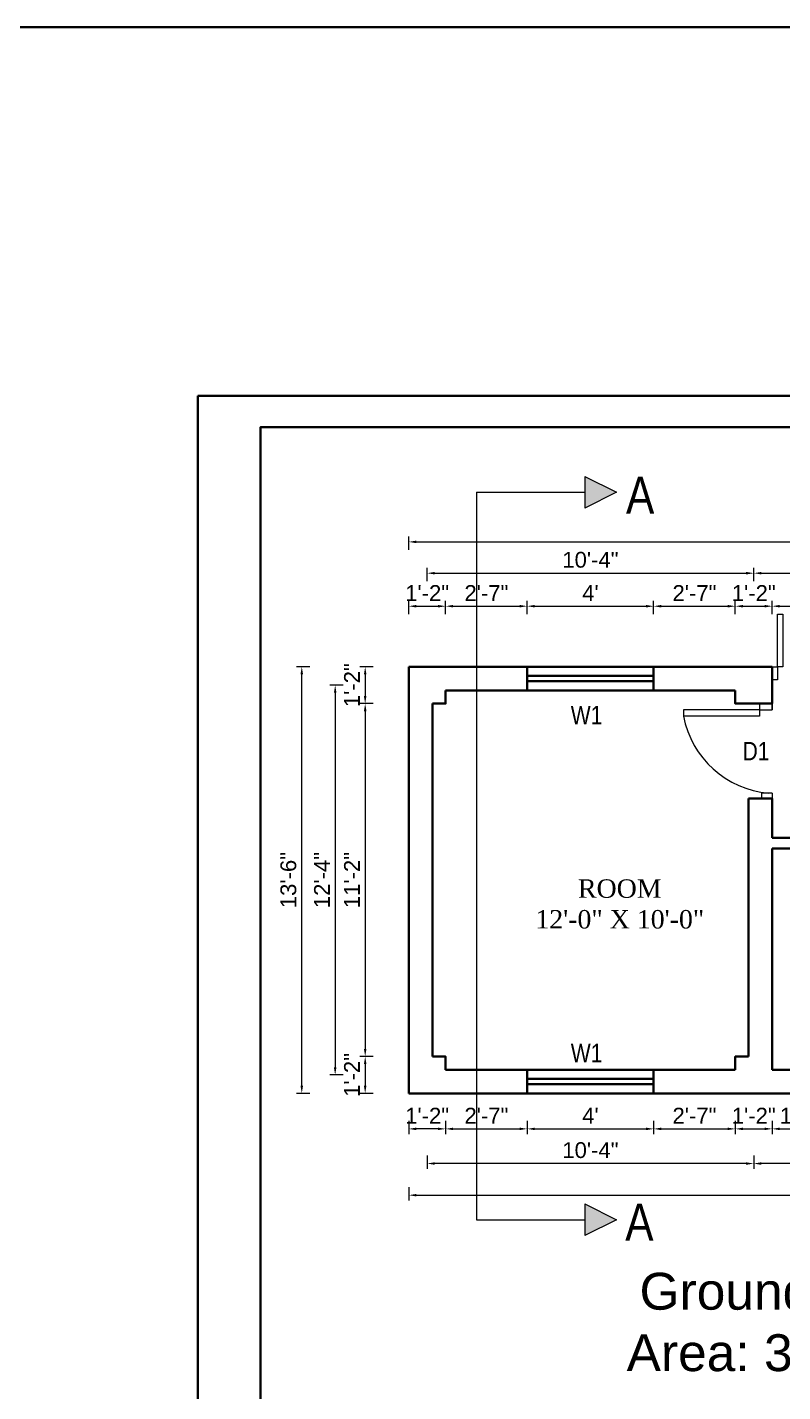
# Model space of a CAD drawing. Header units: inches. Extents: x 352533 to 378079, y -36324 to -23949.
# Drawn here: x 355364 to 355650, y -31657 to -31139 of the extents above; entities that cross this region are included whole.
import ezdxf

# ---------------------------------------------------------------- set-up
doc = ezdxf.new("R2010")
doc.units = ezdxf.units.IN
doc.header["$LTSCALE"] = 2
doc.header["$MEASUREMENT"] = 0
doc.header["$PDMODE"] = 34
doc.layers.get('0').update_dxf_attribs({"linetype": 'CONTINUOUS'})
doc.layers.get('DEFPOINTS').update_dxf_attribs({"color": 141, "linetype": 'CONTINUOUS'})
for name, color, linetype, lineweight in [('dimension', 160, 'CONTINUOUS', 15), ('door', 20, 'CONTINUOUS', 35), ('steps', 253, 'CONTINUOUS', 20), ('truss', 1, 'CONTINUOUS', 25)]:
    doc.layers.add(name, color=color, linetype=linetype, lineweight=lineweight)
doc.layers.add('Normal Wall', color=7, linetype='CONTINUOUS', lineweight=35, true_color=0xffaf89)
doc.styles.add('Lettring Text', font='arial.ttf')
doc.styles.get("Standard").update_dxf_attribs({"font": 'ARIALN.TTF'})
doc.dimstyles.new('Copy of Standard', dxfattribs={"dimtxt": 6, "dimasz": 2.875, "dimexe": 2, "dimexo": 4, "dimgap": 2, "dimtad": 1, "dimdec": 0, "dimrnd": 1, "dimzin": 0, "dimdsep": 46, "dimlunit": 4, "dimtxsty": 'Lettring Text', "dimcen": 0.1, "dimclrd": 7, "dimclre": 7, "dimclrt": 7, "dimazin": 0, "dimtfac": 0.645, "dimtdec": 0, "dimtmove": 1, "dimatfit": 0, "dimfxl": 3, "dimfxlon": 1, "dimtfillclr": 256, "dimtolj": 1, "dimtzin": 0, "dimlwd": -1, "dimlwe": -1, "dimarcsym": 2})

# ---------------------------------------------------------------- blocks, each defined once
blk = doc.blocks.new('*D720')
at = {"layer": 'DEFPOINTS', "color": 0, "ltscale": 0.5, "transparency": 16777216}
for p in [(355508.38, -31381.64), (355491.86, -31395.64), (355517.38, -31395.64)]:
    blk.add_point(p, dxfattribs=at)
at = {"layer": 'steps', "color": 7, "ltscale": 0.5, "transparency": 16777216}
for p, q in [((355494.86, -31381.64), (355489.86, -31381.64)), ((355491.86, -31384.51), (355491.86, -31392.76)), ((355494.86, -31395.64), (355489.86, -31395.64))]:
    blk.add_line(p, q, dxfattribs=at)
for points in [[(355491.38, -31384.51), (355492.34, -31384.51), (355491.86, -31381.64)], [(355491.38, -31392.76), (355492.34, -31392.76), (355491.86, -31395.64)]]:
    blk.add_solid(points, dxfattribs=at)
at = {"layer": 'steps', "color": 7, "ltscale": 0.5, "transparency": 16777216, "insert": (355486.84, -31388.64), "char_height": 6, "attachment_point": 5, "rotation": 90, "style": 'Lettring Text'}
blk.add_mtext('\\A1;1\'-2"', dxfattribs=at)
blk = doc.blocks.new('*D721')
at = {"layer": 'DEFPOINTS', "color": 0, "ltscale": 0.5, "transparency": 16777216}
for p in [(355517.38, -31395.64), (355491.86, -31529.64), (355517.38, -31529.64)]:
    blk.add_point(p, dxfattribs=at)
at = {"layer": 'steps', "color": 7, "ltscale": 0.5, "transparency": 16777216}
for p, q in [((355494.86, -31395.64), (355489.86, -31395.64)), ((355491.86, -31398.51), (355491.86, -31526.76)), ((355494.86, -31529.64), (355489.86, -31529.64))]:
    blk.add_line(p, q, dxfattribs=at)
for points in [[(355491.38, -31398.51), (355492.34, -31398.51), (355491.86, -31395.64)], [(355491.38, -31526.76), (355492.34, -31526.76), (355491.86, -31529.64)]]:
    blk.add_solid(points, dxfattribs=at)
at = {"layer": 'steps', "color": 7, "ltscale": 0.5, "transparency": 16777216, "insert": (355486.84, -31462.64), "char_height": 6, "attachment_point": 5, "rotation": 90, "style": 'Lettring Text'}
blk.add_mtext('\\A1;11\'-2"', dxfattribs=at)
blk = doc.blocks.new('*D722')
at = {"layer": 'DEFPOINTS', "color": 0, "ltscale": 0.5, "transparency": 16777216}
for p in [(355517.38, -31529.64), (355491.86, -31543.64), (355517.38, -31543.64)]:
    blk.add_point(p, dxfattribs=at)
at = {"layer": 'steps', "color": 7, "ltscale": 0.5, "transparency": 16777216}
for p, q in [((355494.86, -31529.64), (355489.86, -31529.64)), ((355491.86, -31532.51), (355491.86, -31540.76)), ((355494.86, -31543.64), (355489.86, -31543.64))]:
    blk.add_line(p, q, dxfattribs=at)
for points in [[(355491.38, -31532.51), (355492.34, -31532.51), (355491.86, -31529.64)], [(355491.38, -31540.76), (355492.34, -31540.76), (355491.86, -31543.64)]]:
    blk.add_solid(points, dxfattribs=at)
at = {"layer": 'steps', "color": 7, "ltscale": 0.5, "transparency": 16777216, "insert": (355486.84, -31536.64), "char_height": 6, "attachment_point": 5, "rotation": 90, "style": 'Lettring Text'}
blk.add_mtext('\\A1;1\'-2"', dxfattribs=at)
blk = doc.blocks.new('*D723')
at = {"layer": 'DEFPOINTS', "color": 0, "ltscale": 0.5, "transparency": 16777216}
for p in [(355517.38, -31388.64), (355480.47, -31536.64), (355517.38, -31536.64)]:
    blk.add_point(p, dxfattribs=at)
at = {"layer": 'steps', "color": 7, "ltscale": 0.5, "transparency": 16777216}
for p, q in [((355483.47, -31388.64), (355478.47, -31388.64)), ((355480.47, -31391.51), (355480.47, -31533.76)), ((355483.47, -31536.64), (355478.47, -31536.64))]:
    blk.add_line(p, q, dxfattribs=at)
for points in [[(355479.99, -31391.51), (355480.95, -31391.51), (355480.47, -31388.64)], [(355479.99, -31533.76), (355480.95, -31533.76), (355480.47, -31536.64)]]:
    blk.add_solid(points, dxfattribs=at)
at = {"layer": 'steps', "color": 7, "ltscale": 0.5, "transparency": 16777216, "insert": (355475.45, -31462.64), "char_height": 6, "attachment_point": 5, "rotation": 90, "style": 'Lettring Text'}
blk.add_mtext('\\A1;12\'-4"', dxfattribs=at)
blk = doc.blocks.new('*D724')
at = {"layer": 'DEFPOINTS', "color": 0, "ltscale": 0.5, "transparency": 16777216}
for p in [(355467.79, -31381.64), (355508.38, -31381.64), (355508.38, -31543.64)]:
    blk.add_point(p, dxfattribs=at)
at = {"layer": 'steps', "color": 7, "ltscale": 0.5, "transparency": 16777216}
for p, q in [((355470.79, -31381.64), (355465.79, -31381.64)), ((355467.79, -31540.76), (355467.79, -31384.51)), ((355470.79, -31543.64), (355465.79, -31543.64))]:
    blk.add_line(p, q, dxfattribs=at)
for points in [[(355467.31, -31384.51), (355468.27, -31384.51), (355467.79, -31381.64)], [(355467.31, -31540.76), (355468.27, -31540.76), (355467.79, -31543.64)]]:
    blk.add_solid(points, dxfattribs=at)
at = {"layer": 'steps', "color": 7, "ltscale": 0.5, "transparency": 16777216, "insert": (355462.72, -31462.64), "char_height": 6, "attachment_point": 5, "rotation": 90, "style": 'Lettring Text'}
blk.add_mtext('\\A1;13\'-6"', dxfattribs=at)
blk = doc.blocks.new('*D725')
at = {"layer": 'DEFPOINTS', "color": 0, "ltscale": 0.5, "transparency": 16777216}
for p in [(355522.38, -31358.65), (355508.38, -31381.64), (355522.38, -31390.64)]:
    blk.add_point(p, dxfattribs=at)
at = {"layer": 'steps', "color": 7, "ltscale": 0.5, "transparency": 16777216}
for p, q in [((355508.38, -31361.65), (355508.38, -31356.65)), ((355511.25, -31358.65), (355519.5, -31358.65)), ((355522.38, -31361.65), (355522.38, -31356.65))]:
    blk.add_line(p, q, dxfattribs=at)
for points in [[(355511.25, -31358.17), (355511.25, -31359.13), (355508.38, -31358.65)], [(355519.5, -31358.17), (355519.5, -31359.13), (355522.38, -31358.65)]]:
    blk.add_solid(points, dxfattribs=at)
at = {"layer": 'steps', "color": 7, "ltscale": 0.5, "transparency": 16777216, "insert": (355515.38, -31353.64), "char_height": 6, "attachment_point": 5, "style": 'Lettring Text'}
blk.add_mtext('\\A1;1\'-2"', dxfattribs=at)
blk = doc.blocks.new('*D710')
at = {"layer": 'DEFPOINTS', "color": 0, "ltscale": 0.5, "transparency": 16777216}
for p in [(355553.38, -31358.65), (355553.38, -31381.64), (355522.38, -31390.64)]:
    blk.add_point(p, dxfattribs=at)
at = {"layer": 'steps', "color": 7, "ltscale": 0.5, "transparency": 16777216}
for p, q in [((355522.38, -31361.65), (355522.38, -31356.65)), ((355525.25, -31358.65), (355550.5, -31358.65)), ((355553.38, -31361.65), (355553.38, -31356.65))]:
    blk.add_line(p, q, dxfattribs=at)
for points in [[(355525.25, -31358.17), (355525.25, -31359.13), (355522.38, -31358.65)], [(355550.5, -31358.17), (355550.5, -31359.13), (355553.38, -31358.65)]]:
    blk.add_solid(points, dxfattribs=at)
at = {"layer": 'steps', "color": 7, "ltscale": 0.5, "transparency": 16777216, "insert": (355537.88, -31353.64), "char_height": 6, "attachment_point": 5, "style": 'Lettring Text'}
blk.add_mtext('\\A1;2\'-7"', dxfattribs=at)
blk = doc.blocks.new('*D711')
at = {"layer": 'DEFPOINTS', "color": 0, "ltscale": 0.5, "transparency": 16777216}
for p in [(355601.38, -31358.65), (355553.38, -31381.64), (355601.38, -31381.64)]:
    blk.add_point(p, dxfattribs=at)
at = {"layer": 'steps', "color": 7, "ltscale": 0.5, "transparency": 16777216}
for p, q in [((355553.38, -31361.65), (355553.38, -31356.65)), ((355556.25, -31358.65), (355598.5, -31358.65)), ((355601.38, -31361.65), (355601.38, -31356.65))]:
    blk.add_line(p, q, dxfattribs=at)
for points in [[(355556.25, -31358.17), (355556.25, -31359.13), (355553.38, -31358.65)], [(355598.5, -31358.17), (355598.5, -31359.13), (355601.38, -31358.65)]]:
    blk.add_solid(points, dxfattribs=at)
at = {"layer": 'steps', "color": 7, "ltscale": 0.5, "transparency": 16777216, "insert": (355577.38, -31353.65), "char_height": 6, "attachment_point": 5, "style": 'Lettring Text'}
blk.add_mtext("\\A1;4'", dxfattribs=at)
blk = doc.blocks.new('*D712')
at = {"layer": 'DEFPOINTS', "color": 0, "ltscale": 0.5, "transparency": 16777216}
for p in [(355632.38, -31358.65), (355601.38, -31381.64), (355632.38, -31390.64)]:
    blk.add_point(p, dxfattribs=at)
at = {"layer": 'steps', "color": 7, "ltscale": 0.5, "transparency": 16777216}
for p, q in [((355601.38, -31361.65), (355601.38, -31356.65)), ((355604.25, -31358.65), (355629.5, -31358.65)), ((355632.38, -31361.65), (355632.38, -31356.65))]:
    blk.add_line(p, q, dxfattribs=at)
for points in [[(355604.25, -31358.17), (355604.25, -31359.13), (355601.38, -31358.65)], [(355629.5, -31358.17), (355629.5, -31359.13), (355632.38, -31358.65)]]:
    blk.add_solid(points, dxfattribs=at)
at = {"layer": 'steps', "color": 7, "ltscale": 0.5, "transparency": 16777216, "insert": (355616.88, -31353.64), "char_height": 6, "attachment_point": 5, "style": 'Lettring Text'}
blk.add_mtext('\\A1;2\'-7"', dxfattribs=at)
blk = doc.blocks.new('*D713')
at = {"layer": 'DEFPOINTS', "color": 0, "ltscale": 0.5, "transparency": 16777216}
for p in [(355694.38, -31358.65), (355646.38, -31381.64), (355694.38, -31381.64)]:
    blk.add_point(p, dxfattribs=at)
at = {"layer": 'steps', "color": 7, "ltscale": 0.5, "transparency": 16777216}
for p, q in [((355646.38, -31361.65), (355646.38, -31356.65)), ((355649.25, -31358.65), (355691.5, -31358.65)), ((355694.38, -31361.65), (355694.38, -31356.65))]:
    blk.add_line(p, q, dxfattribs=at)
for points in [[(355649.25, -31358.17), (355649.25, -31359.13), (355646.38, -31358.65)], [(355691.5, -31358.17), (355691.5, -31359.13), (355694.38, -31358.65)]]:
    blk.add_solid(points, dxfattribs=at)
at = {"layer": 'steps', "color": 7, "ltscale": 0.5, "transparency": 16777216, "insert": (355670.38, -31353.65), "char_height": 6, "attachment_point": 5, "style": 'Lettring Text'}
blk.add_mtext("\\A1;4'", dxfattribs=at)
blk = doc.blocks.new('*D719')
at = {"layer": 'DEFPOINTS', "color": 0, "ltscale": 0.5, "transparency": 16777216}
for p in [(355646.38, -31358.65), (355646.38, -31381.64), (355632.38, -31390.64)]:
    blk.add_point(p, dxfattribs=at)
at = {"layer": 'steps', "color": 7, "ltscale": 0.5, "transparency": 16777216}
for p, q in [((355632.38, -31361.65), (355632.38, -31356.65)), ((355635.25, -31358.65), (355643.5, -31358.65)), ((355646.38, -31361.65), (355646.38, -31356.65))]:
    blk.add_line(p, q, dxfattribs=at)
for points in [[(355635.25, -31358.17), (355635.25, -31359.13), (355632.38, -31358.65)], [(355643.5, -31358.17), (355643.5, -31359.13), (355646.38, -31358.65)]]:
    blk.add_solid(points, dxfattribs=at)
at = {"layer": 'steps', "color": 7, "ltscale": 0.5, "transparency": 16777216, "insert": (355639.38, -31353.64), "char_height": 6, "attachment_point": 5, "style": 'Lettring Text'}
blk.add_mtext('\\A1;1\'-2"', dxfattribs=at)
blk = doc.blocks.new('*D734')
at = {"layer": 'DEFPOINTS', "color": 0, "ltscale": 0.5, "transparency": 16777216}
for p in [(355639.38, -31346.11), (355515.38, -31390.64), (355639.38, -31395.64)]:
    blk.add_point(p, dxfattribs=at)
at = {"layer": 'steps', "color": 7, "ltscale": 0.5, "transparency": 16777216}
for p, q in [((355515.38, -31349.11), (355515.38, -31344.11)), ((355639.38, -31349.11), (355639.38, -31344.11)), ((355518.25, -31346.11), (355636.5, -31346.11))]:
    blk.add_line(p, q, dxfattribs=at)
for points in [[(355518.25, -31345.63), (355518.25, -31346.59), (355515.38, -31346.11)], [(355636.5, -31345.63), (355636.5, -31346.59), (355639.38, -31346.11)]]:
    blk.add_solid(points, dxfattribs=at)
at = {"layer": 'steps', "color": 7, "ltscale": 0.5, "transparency": 16777216, "insert": (355577.38, -31341.05), "char_height": 6, "attachment_point": 5, "style": 'Lettring Text'}
blk.add_mtext('\\A1;10\'-4"', dxfattribs=at)
blk = doc.blocks.new('*D735')
at = {"layer": 'DEFPOINTS', "color": 0, "ltscale": 0.5, "transparency": 16777216}
for p in [(355832.38, -31334.22), (355508.38, -31381.64), (355832.38, -31381.64)]:
    blk.add_point(p, dxfattribs=at)
at = {"layer": 'steps', "color": 7, "ltscale": 0.5, "transparency": 16777216}
for p, q in [((355508.38, -31337.22), (355508.38, -31332.22)), ((355511.25, -31334.22), (355829.5, -31334.22)), ((355832.38, -31337.22), (355832.38, -31332.22))]:
    blk.add_line(p, q, dxfattribs=at)
for points in [[(355511.25, -31333.74), (355511.25, -31334.7), (355508.38, -31334.22)], [(355829.5, -31333.74), (355829.5, -31334.7), (355832.38, -31334.22)]]:
    blk.add_solid(points, dxfattribs=at)
at = {"layer": 'steps', "color": 7, "ltscale": 0.5, "transparency": 16777216, "insert": (355670.38, -31329.21), "char_height": 6, "attachment_point": 5, "style": 'Lettring Text'}
blk.add_mtext("\\A1;27'", dxfattribs=at)
blk = doc.blocks.new('*D736')
at = {"layer": 'DEFPOINTS', "color": 0, "ltscale": 0.5, "transparency": 16777216}
for p in [(355701.38, -31346.11), (355639.38, -31395.64), (355701.38, -31395.64)]:
    blk.add_point(p, dxfattribs=at)
at = {"layer": 'steps', "color": 7, "ltscale": 0.5, "transparency": 16777216}
for p, q in [((355639.38, -31349.11), (355639.38, -31344.11)), ((355701.38, -31349.11), (355701.38, -31344.11)), ((355642.25, -31346.11), (355698.5, -31346.11))]:
    blk.add_line(p, q, dxfattribs=at)
for points in [[(355642.25, -31345.63), (355642.25, -31346.59), (355639.38, -31346.11)], [(355698.5, -31345.63), (355698.5, -31346.59), (355701.38, -31346.11)]]:
    blk.add_solid(points, dxfattribs=at)
at = {"layer": 'steps', "color": 7, "ltscale": 0.5, "transparency": 16777216, "insert": (355670.38, -31341.05), "char_height": 6, "attachment_point": 5, "style": 'Lettring Text'}
blk.add_mtext('\\A1;5\'-2"', dxfattribs=at)
blk = doc.blocks.new('*D738')
at = {"layer": 'DEFPOINTS', "color": 0, "ltscale": 0.5, "transparency": 16777216}
for p in [(355508.38, -31529.64), (355522.38, -31529.64), (355508.38, -31557.12)]:
    blk.add_point(p, dxfattribs=at)
at = {"layer": 'steps', "color": 7, "ltscale": 0.5, "transparency": 16777216}
for p, q in [((355508.38, -31554.12), (355508.38, -31559.12)), ((355519.5, -31557.12), (355511.25, -31557.12)), ((355522.38, -31554.12), (355522.38, -31559.12))]:
    blk.add_line(p, q, dxfattribs=at)
for points in [[(355511.25, -31556.64), (355511.25, -31557.59), (355508.38, -31557.12)], [(355519.5, -31556.64), (355519.5, -31557.59), (355522.38, -31557.12)]]:
    blk.add_solid(points, dxfattribs=at)
at = {"layer": 'steps', "color": 7, "ltscale": 0.5, "transparency": 16777216, "insert": (355515.38, -31552.1), "char_height": 6, "attachment_point": 5, "style": 'Lettring Text'}
blk.add_mtext('\\A1;1\'-2"', dxfattribs=at)
blk = doc.blocks.new('*D739')
at = {"layer": 'DEFPOINTS', "color": 0, "ltscale": 0.5, "transparency": 16777216}
for p in [(355522.38, -31529.64), (355553.38, -31543.64), (355553.38, -31557.12)]:
    blk.add_point(p, dxfattribs=at)
at = {"layer": 'steps', "color": 7, "ltscale": 0.5, "transparency": 16777216}
for p, q in [((355522.38, -31554.12), (355522.38, -31559.12)), ((355525.25, -31557.12), (355550.5, -31557.12)), ((355553.38, -31554.12), (355553.38, -31559.12))]:
    blk.add_line(p, q, dxfattribs=at)
for points in [[(355525.25, -31556.64), (355525.25, -31557.59), (355522.38, -31557.12)], [(355550.5, -31556.64), (355550.5, -31557.59), (355553.38, -31557.12)]]:
    blk.add_solid(points, dxfattribs=at)
at = {"layer": 'steps', "color": 7, "ltscale": 0.5, "transparency": 16777216, "insert": (355537.88, -31552.1), "char_height": 6, "attachment_point": 5, "style": 'Lettring Text'}
blk.add_mtext('\\A1;2\'-7"', dxfattribs=at)
blk = doc.blocks.new('*D740')
at = {"layer": 'DEFPOINTS', "color": 0, "ltscale": 0.5, "transparency": 16777216}
for p in [(355553.38, -31543.64), (355601.38, -31543.64), (355601.38, -31557.12)]:
    blk.add_point(p, dxfattribs=at)
at = {"layer": 'steps', "color": 7, "ltscale": 0.5, "transparency": 16777216}
for p, q in [((355553.38, -31554.12), (355553.38, -31559.12)), ((355556.25, -31557.12), (355598.5, -31557.12)), ((355601.38, -31554.12), (355601.38, -31559.12))]:
    blk.add_line(p, q, dxfattribs=at)
for points in [[(355556.25, -31556.64), (355556.25, -31557.59), (355553.38, -31557.12)], [(355598.5, -31556.64), (355598.5, -31557.59), (355601.38, -31557.12)]]:
    blk.add_solid(points, dxfattribs=at)
at = {"layer": 'steps', "color": 7, "ltscale": 0.5, "transparency": 16777216, "insert": (355577.38, -31552.12), "char_height": 6, "attachment_point": 5, "style": 'Lettring Text'}
blk.add_mtext("\\A1;4'", dxfattribs=at)
blk = doc.blocks.new('*D741')
at = {"layer": 'DEFPOINTS', "color": 0, "ltscale": 0.5, "transparency": 16777216}
for p in [(355632.38, -31534.64), (355601.38, -31543.64), (355632.38, -31557.12)]:
    blk.add_point(p, dxfattribs=at)
at = {"layer": 'steps', "color": 7, "ltscale": 0.5, "transparency": 16777216}
for p, q in [((355601.38, -31554.12), (355601.38, -31559.12)), ((355604.25, -31557.12), (355629.5, -31557.12)), ((355632.38, -31554.12), (355632.38, -31559.12))]:
    blk.add_line(p, q, dxfattribs=at)
for points in [[(355604.25, -31556.64), (355604.25, -31557.59), (355601.38, -31557.12)], [(355629.5, -31556.64), (355629.5, -31557.59), (355632.38, -31557.12)]]:
    blk.add_solid(points, dxfattribs=at)
at = {"layer": 'steps', "color": 7, "ltscale": 0.5, "transparency": 16777216, "insert": (355616.88, -31552.1), "char_height": 6, "attachment_point": 5, "style": 'Lettring Text'}
blk.add_mtext('\\A1;2\'-7"', dxfattribs=at)
blk = doc.blocks.new('*D742')
at = {"layer": 'DEFPOINTS', "color": 0, "ltscale": 0.5, "transparency": 16777216}
for p in [(355632.38, -31534.64), (355646.38, -31534.64), (355646.38, -31557.12)]:
    blk.add_point(p, dxfattribs=at)
at = {"layer": 'steps', "color": 7, "ltscale": 0.5, "transparency": 16777216}
for p, q in [((355632.38, -31554.12), (355632.38, -31559.12)), ((355635.25, -31557.12), (355643.5, -31557.12)), ((355646.38, -31554.12), (355646.38, -31559.12))]:
    blk.add_line(p, q, dxfattribs=at)
for points in [[(355635.25, -31556.64), (355635.25, -31557.59), (355632.38, -31557.12)], [(355643.5, -31556.64), (355643.5, -31557.59), (355646.38, -31557.12)]]:
    blk.add_solid(points, dxfattribs=at)
at = {"layer": 'steps', "color": 7, "ltscale": 0.5, "transparency": 16777216, "insert": (355639.38, -31552.1), "char_height": 6, "attachment_point": 5, "style": 'Lettring Text'}
blk.add_mtext('\\A1;1\'-2"', dxfattribs=at)
blk = doc.blocks.new('*D743')
at = {"layer": 'DEFPOINTS', "color": 0, "ltscale": 0.5, "transparency": 16777216}
for p in [(355646.38, -31534.64), (355658.38, -31534.64), (355658.38, -31557.12)]:
    blk.add_point(p, dxfattribs=at)
at = {"layer": 'steps', "color": 7, "ltscale": 0.5, "transparency": 16777216}
for p, q in [((355646.38, -31554.12), (355646.38, -31559.12)), ((355649.25, -31557.12), (355655.5, -31557.12)), ((355658.38, -31554.12), (355658.38, -31559.12))]:
    blk.add_line(p, q, dxfattribs=at)
for points in [[(355649.25, -31556.64), (355649.25, -31557.59), (355646.38, -31557.12)], [(355655.5, -31556.64), (355655.5, -31557.59), (355658.38, -31557.12)]]:
    blk.add_solid(points, dxfattribs=at)
at = {"layer": 'steps', "color": 7, "ltscale": 0.5, "transparency": 16777216, "insert": (355652.38, -31552.1), "char_height": 6, "attachment_point": 5, "style": 'Lettring Text'}
blk.add_mtext("\\A1;1'", dxfattribs=at)
blk = doc.blocks.new('*D731')
at = {"layer": 'DEFPOINTS', "color": 0, "ltscale": 0.5, "transparency": 16777216}
for p in [(355639.38, -31395.64), (355701.38, -31395.64), (355639.38, -31570.28)]:
    blk.add_point(p, dxfattribs=at)
at = {"layer": 'steps', "color": 7, "ltscale": 0.5, "transparency": 16777216}
for p, q in [((355639.38, -31567.28), (355639.38, -31572.28)), ((355701.38, -31567.28), (355701.38, -31572.28)), ((355698.5, -31570.28), (355642.25, -31570.28))]:
    blk.add_line(p, q, dxfattribs=at)
for points in [[(355642.25, -31569.8), (355642.25, -31570.76), (355639.38, -31570.28)], [(355698.5, -31569.8), (355698.5, -31570.76), (355701.38, -31570.28)]]:
    blk.add_solid(points, dxfattribs=at)
at = {"layer": 'steps', "color": 7, "ltscale": 0.5, "transparency": 16777216, "insert": (355670.38, -31565.22), "char_height": 6, "attachment_point": 5, "style": 'Lettring Text'}
blk.add_mtext('\\A1;5\'-2"', dxfattribs=at)
blk = doc.blocks.new('*D732')
at = {"layer": 'DEFPOINTS', "color": 0, "ltscale": 0.5, "transparency": 16777216}
for p in [(355639.38, -31395.64), (355515.38, -31534.64), (355515.38, -31570.28)]:
    blk.add_point(p, dxfattribs=at)
at = {"layer": 'steps', "color": 7, "ltscale": 0.5, "transparency": 16777216}
for p, q in [((355515.38, -31567.28), (355515.38, -31572.28)), ((355639.38, -31567.28), (355639.38, -31572.28)), ((355636.5, -31570.28), (355518.25, -31570.28))]:
    blk.add_line(p, q, dxfattribs=at)
for points in [[(355518.25, -31569.8), (355518.25, -31570.76), (355515.38, -31570.28)], [(355636.5, -31569.8), (355636.5, -31570.76), (355639.38, -31570.28)]]:
    blk.add_solid(points, dxfattribs=at)
at = {"layer": 'steps', "color": 7, "ltscale": 0.5, "transparency": 16777216, "insert": (355577.38, -31565.22), "char_height": 6, "attachment_point": 5, "style": 'Lettring Text'}
blk.add_mtext('\\A1;10\'-4"', dxfattribs=at)
blk = doc.blocks.new('*D733')
at = {"layer": 'DEFPOINTS', "color": 0, "ltscale": 0.5, "transparency": 16777216}
for p in [(355508.38, -31543.64), (355832.38, -31543.64), (355832.38, -31582.3)]:
    blk.add_point(p, dxfattribs=at)
at = {"layer": 'steps', "color": 7, "ltscale": 0.5, "transparency": 16777216}
for p, q in [((355508.38, -31579.3), (355508.38, -31584.3)), ((355511.25, -31582.3), (355829.5, -31582.3)), ((355832.38, -31579.3), (355832.38, -31584.3))]:
    blk.add_line(p, q, dxfattribs=at)
for points in [[(355511.25, -31581.82), (355511.25, -31582.78), (355508.38, -31582.3)], [(355829.5, -31581.82), (355829.5, -31582.78), (355832.38, -31582.3)]]:
    blk.add_solid(points, dxfattribs=at)
at = {"layer": 'steps', "color": 7, "ltscale": 0.5, "transparency": 16777216, "insert": (355670.38, -31577.29), "char_height": 6, "attachment_point": 5, "style": 'Lettring Text'}
blk.add_mtext("\\A1;27'", dxfattribs=at)

msp = doc.modelspace()

# ---------------------------------------------------------------- hatches: boundary and pattern name
at = {"linetype": 'ByBlock', "lineweight": 5}
for points in [[(355587.29, -31315.37), (355575.29, -31309.37), (355575.29, -31321.37)], [(355587.29, -31591.64), (355575.29, -31585.64), (355575.29, -31597.64)]]:
    msp.add_hatch(color=7, dxfattribs=at).paths.add_polyline_path(points)

# ---------------------------------------------------------------- linework, layer by layer
at = {"color": 7, "linetype": 'ByBlock', "lineweight": 5}
for p, q in [((355575.29, -31309.37), (355575.29, -31321.37)), ((355575.29, -31309.37), (355587.29, -31315.37)), ((355534.13, -31315.37), (355534.13, -31591.64)), ((355534.13, -31315.37), (355575.29, -31315.37)), ((355587.29, -31315.37), (355575.29, -31321.37)), ((355575.29, -31585.64), (355575.29, -31597.64)), ((355575.29, -31585.64), (355587.29, -31591.64)), ((355534.13, -31591.64), (355575.29, -31591.64)), ((355587.29, -31591.64), (355575.29, -31597.64))]:
    msp.add_line(p, q, dxfattribs=at)
at = {"layer": 'dimension', "ltscale": 7}
for p, q in [((355641.58, -31395.64), (355641.58, -31398.04)), ((355646.38, -31395.64), (355641.58, -31395.64)), ((355646.38, -31398.04), (355646.38, -31395.64)), ((355641.58, -31398.04), (355612.7, -31398.04)), ((355612.7, -31398.04), (355612.7, -31400.44)), ((355641.58, -31400.44), (355612.7, -31400.44)), ((355641.58, -31398.04), (355646.38, -31398.04)), ((355641.58, -31398.04), (355641.58, -31400.44)), ((355646.38, -31429.64), (355642.38, -31429.64)), ((355642.38, -31429.64), (355642.38, -31431.64)), ((355646.38, -31429.64), (355646.38, -31431.64))]:
    msp.add_line(p, q, dxfattribs=at)
msp.add_arc((355648.27, -31393.54), 36.23, 190.9657, 264.9754, dxfattribs=at)
at = {"layer": 'door', "ltscale": 0.5}
for p, q in [((355508.38, -31543.64), (355508.38, -31381.64)), ((355508.38, -31381.64), (355646.38, -31381.64)), ((355553.38, -31381.64), (355553.38, -31390.64)), ((355601.38, -31385.14), (355553.38, -31385.14)), ((355601.38, -31381.64), (355601.38, -31390.64)), ((355646.38, -31395.64), (355646.38, -31381.64)), ((355522.38, -31390.64), (355632.38, -31390.64)), ((355601.38, -31387.14), (355553.38, -31387.14)), ((355517.38, -31529.64), (355517.38, -31395.64)), ((355632.38, -31395.64), (355646.38, -31395.64)), ((355637.38, -31529.64), (355637.38, -31431.64)), ((355646.38, -31431.64), (355637.38, -31431.64)), ((355646.38, -31446.64), (355646.38, -31431.64)), ((355646.38, -31446.64), (355664.38, -31446.64)), ((355646.38, -31534.64), (355646.38, -31450.64)), ((355646.38, -31450.64), (355664.38, -31450.64)), ((355522.38, -31534.64), (355632.38, -31534.64)), ((355553.38, -31534.64), (355553.38, -31543.64)), ((355601.38, -31534.64), (355601.38, -31543.64)), ((355646.38, -31534.64), (355694.38, -31534.64)), ((355601.38, -31538.14), (355553.38, -31538.14)), ((355601.38, -31540.14), (355553.38, -31540.14)), ((355508.38, -31543.64), (355832.38, -31543.64))]:
    msp.add_line(p, q, dxfattribs=at)
at = {"layer": 'door', "color": 3, "ltscale": 0.5}
msp.add_lwpolyline([(353912.38, -31138.82), (357997.15, -31138.82), (357997.15, -32276.53), (353912.38, -32276.53)], close=True, dxfattribs=at)
at = {"layer": 'door', "ltscale": 0.5}
for points in [[(355522.38, -31390.64), (355522.38, -31395.64), (355517.38, -31395.64)], [(355637.38, -31395.64), (355632.38, -31395.64), (355632.38, -31390.64)], [(355517.38, -31529.64), (355522.38, -31529.64), (355522.38, -31534.64)], [(355632.38, -31534.64), (355632.38, -31529.64), (355637.38, -31529.64)]]:
    msp.add_lwpolyline(points, dxfattribs=at)
at = {"layer": 'Normal Wall'}
for points in [[(355428.29, -31278.8), (356486.29, -31278.8), (356486.29, -32029.33), (355428.29, -32029.33)], [(355428.29, -31278.8), (356486.29, -31278.8), (356486.29, -32029.33), (355428.29, -32029.33)], [(356474.39, -31290.71), (355452.1, -31290.71), (355452.1, -32017.42), (356474.39, -32017.42)], [(356474.39, -31290.71), (355452.1, -31290.71), (355452.1, -32017.42), (356474.39, -32017.42)]]:
    msp.add_lwpolyline(points, close=True, dxfattribs=at)
at = {"layer": 'steps', "color": 7, "ltscale": 0.3}
for points in [[(355648.38, -31381.64), (355648.38, -31361.64), (355650.38, -31361.64), (355650.38, -31381.64)], [(355646.38, -31381.64), (355648.38, -31381.64), (355648.38, -31386.64), (355646.38, -31386.64)]]:
    msp.add_lwpolyline(points, close=True, dxfattribs=at)
at = {"layer": 'truss', "ltscale": 7}
for p, q in [((355646.38, -31395.64), (355642.38, -31395.64)), ((355646.38, -31398.04), (355646.38, -31395.64)), ((355646.38, -31431.64), (355642.38, -31431.64))]:
    msp.add_line(p, q, dxfattribs=at)

# ---------------------------------------------------------------- texts
at = {"color": 7, "linetype": 'ByBlock', "lineweight": 5, "char_height": 14}
for s, insert, width, attachment_point in [('A', (355590.91, -31309.46), 26.5803, 1), ('A', (355590.62, -31585.52), 26.5803, 1), ('{\\fArial CE|b0|i0|c238|p34;Ground Floor Plan\\PArea: \\fArial CE|b0|i0|c0|p34;364.50\\fArial CE|b0|i0|c238|p34; Sq. Ft}', (355675.9, -31632.55), 235.547, 5)]:
    msp.add_mtext(s, dxfattribs=dict(at, insert=insert, width=width, attachment_point=attachment_point))
at = {"layer": 'steps', "color": 7, "ltscale": 0.3, "char_height": 7, "attachment_point": 2}
for s, insert in [('W1', (355575.92, -31396.49)), ('{\\W1;D1}', (355640.25, -31410.16)), ('W1', (355575.93, -31524.8))]:
    msp.add_mtext_dynamic_manual_height_columns(s, width=18.6213, gutter_width=40, heights=[0], dxfattribs=dict(at, insert=insert))
at = {"layer": 'steps', "color": 7, "ltscale": 0.3, "insert": (355588.52, -31462.36), "char_height": 7, "width": 72.8187, "attachment_point": 2}
msp.add_mtext('{\\fTimes New Roman|b0|i0|c0|p18;ROOM \\P12\'-0" X 10\'-0"}', dxfattribs=at)

# ---------------------------------------------------------------- dimensions: what is measured, and where the dimension line sits
at = {"layer": 'steps', "ltscale": 0.5}
for base, p1, p2, picture, middle in [((355832.38, -31334.22), (355508.38, -31381.64), (355832.38, -31381.64), '*D735', (355670.38, -31329.21)), ((355639.38, -31346.11), (355515.38, -31390.64), (355639.38, -31395.64), '*D734', (355577.38, -31341.05)), ((355701.38, -31346.11), (355639.38, -31395.64), (355701.38, -31395.64), '*D736', (355670.38, -31341.05)), ((355553.38, -31358.65), (355522.38, -31390.64), (355553.38, -31381.64), '*D710', (355537.88, -31353.64)), ((355601.38, -31358.65), (355553.38, -31381.64), (355601.38, -31381.64), '*D711', (355577.38, -31353.65)), ((355632.38, -31358.65), (355601.38, -31381.64), (355632.38, -31390.64), '*D712', (355616.88, -31353.64)), ((355694.38, -31358.65), (355646.38, -31381.64), (355694.38, -31381.64), '*D713', (355670.38, -31353.65)), ((355515.38, -31570.28), (355639.38, -31395.64), (355515.38, -31534.64), '*D732', (355577.38, -31565.22)), ((355639.38, -31570.28), (355701.38, -31395.64), (355639.38, -31395.64), '*D731', (355670.38, -31565.22)), ((355553.38, -31557.12), (355522.38, -31529.64), (355553.38, -31543.64), '*D739', (355537.88, -31552.1)), ((355632.38, -31557.12), (355601.38, -31543.64), (355632.38, -31534.64), '*D741', (355616.88, -31552.1)), ((355658.38, -31557.12), (355646.38, -31534.64), (355658.38, -31534.64), '*D743', (355652.38, -31552.1)), ((355832.38, -31582.3), (355508.38, -31543.64), (355832.38, -31543.64), '*D733', (355670.38, -31577.29)), ((355601.38, -31557.12), (355553.38, -31543.64), (355601.38, -31543.64), '*D740', (355577.38, -31552.12))]:
    dim = msp.add_linear_dim(base=base, p1=p1, p2=p2, dimstyle='Copy of Standard', dxfattribs=at)
    dim.commit()
    dim.dimension.update_dxf_attribs({"geometry": picture, "text_midpoint": middle})
for base, p1, p2, picture, middle in [((355522.38, -31358.65), (355508.38, -31381.64), (355522.38, -31390.64), '*D725', (355515.38, -31358.65)), ((355646.38, -31358.65), (355632.38, -31390.64), (355646.38, -31381.64), '*D719', (355639.38, -31358.65)), ((355508.38, -31557.12), (355522.38, -31529.64), (355508.38, -31529.64), '*D738', (355515.38, -31557.12)), ((355646.38, -31557.12), (355632.38, -31534.64), (355646.38, -31534.64), '*D742', (355639.38, -31557.12))]:
    dim = msp.add_linear_dim(base=base, p1=p1, p2=p2, dimstyle='Copy of Standard', dxfattribs=at)
    dim.commit()
    dim.dimension.update_dxf_attribs({"geometry": picture, "text_midpoint": middle, "dimtype": 160})
for base, p1, p2, picture, middle in [((355491.86, -31395.64), (355508.38, -31381.64), (355517.38, -31395.64), '*D720', (355491.86, -31388.64)), ((355491.86, -31543.64), (355517.38, -31529.64), (355517.38, -31543.64), '*D722', (355491.86, -31536.64))]:
    dim = msp.add_linear_dim(base=base, p1=p1, p2=p2, angle=270, dimstyle='Copy of Standard', dxfattribs=at)
    dim.commit()
    dim.dimension.update_dxf_attribs({"geometry": picture, "text_midpoint": middle, "dimtype": 160})
for base, p1, p2, picture, middle in [((355467.79, -31381.64), (355508.38, -31543.64), (355508.38, -31381.64), '*D724', (355462.72, -31462.64)), ((355480.47, -31536.64), (355517.38, -31388.64), (355517.38, -31536.64), '*D723', (355475.45, -31462.64)), ((355491.86, -31529.64), (355517.38, -31395.64), (355517.38, -31529.64), '*D721', (355486.84, -31462.64))]:
    dim = msp.add_linear_dim(base=base, p1=p1, p2=p2, angle=270, dimstyle='Copy of Standard', dxfattribs=at)
    dim.commit()
    dim.dimension.update_dxf_attribs({"geometry": picture, "text_midpoint": middle})

doc.saveas('drawing.dxf')
